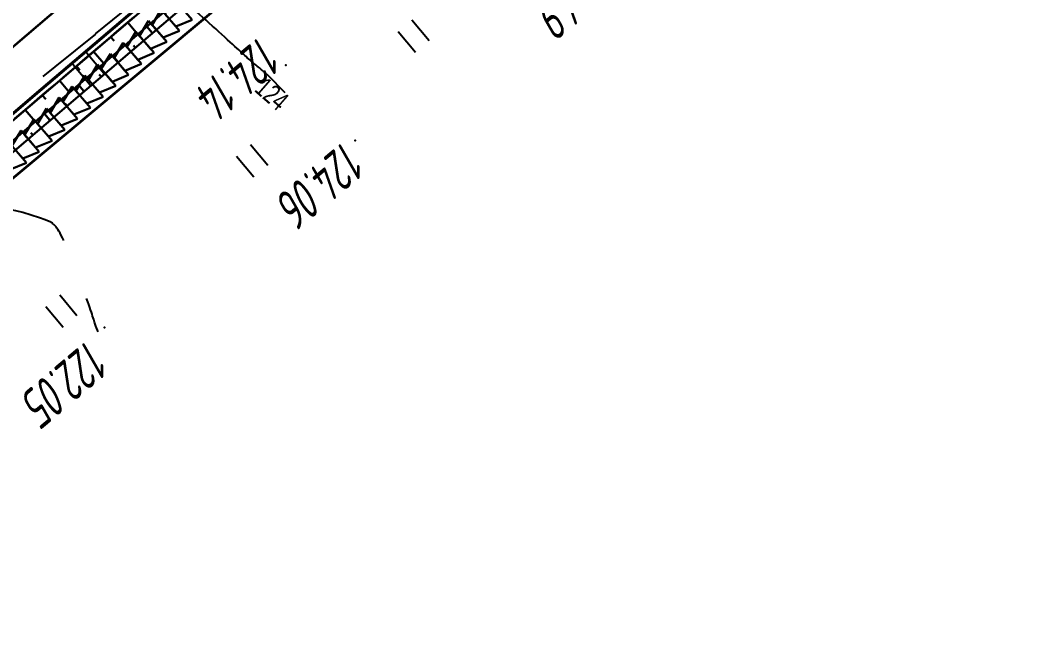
# Model space of a CAD drawing. Header units: millimetres. Extents: x -1799 to 6962, y -1020 to 4121.
# Drawn here: x 6785.8 to 6875.3, y -893.6 to -838.9 of the extents above; entities that cross this region are included whole.
import ezdxf

# ---------------------------------------------------------------- set-up
doc = ezdxf.new("R2010")
doc.units = ezdxf.units.MM
doc.linetypes.add('CONTI', pattern=[0])
for name, color, linetype, lineweight in [('10', 1, 'Continuous', 35), ('КОПИЯ_ОСЬ_13_ОТКОСЫ', 7, 'Continuous', 30), ('КОПИЯ_ОСЬ_ОТКОСЫ', 7, 'Continuous', 30), ('Огражд-перила', 1, 'ограждение2', 40), ('ОСЬ_ВЕРХ_ПОКРЫТИЯ_ГРАНИЦЫ_ПОЛОС', 7, 'Continuous', 30), ('ОСЬ_ВЕРХ_ПОКРЫТИЯ_ОСЬ', 1, 'Continuous', 30)]:
    doc.layers.add(name, color=color, linetype=linetype, lineweight=lineweight)
for name, color, linetype in [('GOR_BDEFAULT', 212, 'CONTI'), ('PI_OTDEFAULT', 172, 'CONTI'), ('PI_TTDEFAULT', 5, 'CONTI'), ('SIT_LDEFAULT', 7, 'CONTI'), ('USLZNDEFAULT', 7, 'CONTI'), ('канава', 7, 'Continuous'), ('КОПИЯ_ОСЬ_ТАНГЕНСЫ', 1, 'Continuous'), ('ОСЬ_ВЕРХ_ПОКРЫТИЯ_ТАНГЕНСЫ', 1, 'Continuous'), ('разметка', 7, 'Continuous')]:
    doc.layers.add(name, color=color, linetype=linetype)
doc.layers.get('КОПИЯ_ОСЬ_ОТКОСЫ').off()
doc.styles.add('eskd', font='spds.shx', dxfattribs={"width": 1.2, "oblique": 15})
doc.styles.add('SHRFT', font='TXT', dxfattribs={"width": 3.5})
doc.linetypes.add('ограждение2', pattern='A,0.25,-0.1,[132,ltypeshp.shx,S=0.1,R=0,X=-0.1,Y=0],-0.1,1', length=1.45)

# ---------------------------------------------------------------- blocks, each defined once
blk = doc.blocks.new('BL_2011')
at = {"color": 0}
for p, q in [((0, 0), (0, 2.4)), ((1.6, 0), (1.6, 2.4))]:
    blk.add_line(p, q, dxfattribs=at)
blk = doc.blocks.new('6')
at = {"layer": 'канава', "color": 5, "linetype": 'Continuous', "lineweight": 30}
for p, q in [((-1.5, -1.25), (-1.5, 1.25)), ((0, 0.75), (-1.5, 1.25)), ((0, 0.75), (0, -0.75)), ((0, -0.75), (-1.5, -1.25))]:
    blk.add_line(p, q, dxfattribs=at)
blk = doc.blocks.new('*U57')
at = {"layer": 'КОПИЯ_ОСЬ_13_ОТКОСЫ'}
for points in [[(241.658, -675.606), (193.135, -717.03), (162.644, -742.92)], [(208.827, -704.608), (178.393, -730.565)], [(196.13, -715.437), (195.655, -714.879)], [(194.609, -716.735), (194.45, -716.549)], [(193.087, -718.033), (192.611, -717.475)], [(191.565, -719.33), (191.407, -719.145)], [(190.044, -720.628), (189.562, -720.064)], [(188.522, -721.926), (188.361, -721.738)], [(187, -723.224), (186.513, -722.653)], [(185.478, -724.522), (185.316, -724.331)]]:
    blk.add_lwpolyline(points, dxfattribs=at)

msp = doc.modelspace()

# ---------------------------------------------------------------- linework, layer by layer
at = {"layer": '10'}
for points in [[(6665.698, -943.573), (6667.658, -946.113), (6693.418, -926.393), (6690.158, -922.253), (6716.348, -901.533), (6718.498, -904.333), (6768.788, -862.303), (6777.188, -859.553), (6869.688, -782.433), (6884.528, -761.723), (6893.698, -739.663), (6896.038, -716.233), (6894.478, -695.143), (6882.058, -646.693)], [(6690.158, -922.253), (6716.348, -901.533), (6718.498, -904.333), (6768.788, -862.303), (6777.188, -859.553), (6869.688, -782.433), (6884.528, -761.723), (6893.698, -739.663), (6896.038, -716.233)]]:
    msp.add_lwpolyline(points, dxfattribs=at)
at = {"layer": 'GOR_BDEFAULT', "color": 212, "flags": 128}
for points, elevation in [([(6809.392, -845.341), (6807.862, -843.781), (6807.792, -843.711), (6807.722, -843.651), (6807.652, -843.581), (6807.572, -843.511), (6807.482, -843.441), (6807.392, -843.361), (6807.302, -843.291), (6807.212, -843.211), (6807.112, -843.131), (6807.022, -843.051), (6806.922, -842.971), (6806.822, -842.891), (6806.722, -842.811), (6806.622, -842.731), (6806.532, -842.651), (6806.432, -842.561), (6806.332, -842.481), (6806.242, -842.401), (6806.142, -842.311), (6806.032, -842.221), (6805.922, -842.121), (6805.812, -842.021), (6805.682, -841.911), (6805.552, -841.791), (6805.412, -841.661), (6805.262, -841.511), (6805.092, -841.361), (6804.912, -841.201), (6804.712, -841.021), (6804.492, -840.821), (6804.262, -840.611), (6804.012, -840.391), (6803.752, -840.151), (6803.482, -839.901), (6803.212, -839.651), (6802.922, -839.401), (6802.642, -839.141), (6802.352, -838.881), (6802.072, -838.631), (6801.802, -838.391), (6801.532, -838.151), (6801.282, -837.921), (6801.042, -837.711), (6800.822, -837.511), (6800.612, -837.331), (6799.242, -836.291), (6799.182, -836.251), (6799.112, -836.221), (6799.042, -836.181), (6798.972, -836.141), (6798.902, -836.111), (6798.832, -836.071), (6798.752, -836.031), (6798.682, -835.991), (6798.612, -835.951), (6798.542, -835.911), (6798.472, -835.871), (6798.412, -835.831), (6798.352, -835.801), (6798.292, -835.771), (6798.242, -835.741)], 124), ([(6789.672, -858.511), (6789.562, -858.261), (6789.442, -858.041), (6789.342, -857.851), (6789.242, -857.681), (6789.152, -857.531), (6789.062, -857.401), (6788.982, -857.291), (6788.902, -857.201), (6788.832, -857.121), (6788.772, -857.061), (6788.702, -857.001), (6788.652, -856.961), (6788.592, -856.921), (6788.542, -856.891), (6788.502, -856.861), (6788.022, -856.661), (6787.492, -856.491), (6786.762, -856.241), (6786.012, -856.001), (6785.392, -855.871), (6784.642, -855.731), (6784.582, -855.711), (6784.522, -855.701), (6784.462, -855.691), (6784.402, -855.681), (6784.342, -855.671), (6784.272, -855.661), (6784.212, -855.641), (6784.142, -855.631), (6784.072, -855.621), (6784.002, -855.611), (6783.932, -855.591), (6783.852, -855.581), (6783.782, -855.561), (6783.702, -855.551), (6783.622, -855.531), (6783.532, -855.521), (6783.452, -855.501), (6783.362, -855.491), (6783.272, -855.471), (6783.182, -855.451), (6783.092, -855.431), (6782.992, -855.421), (6782.892, -855.401), (6782.792, -855.381), (6782.692, -855.361), (6782.582, -855.341), (6782.472, -855.311), (6782.352, -855.291), (6782.232, -855.271), (6782.112, -855.251), (6781.992, -855.221), (6781.862, -855.201), (6781.732, -855.171), (6781.592, -855.151), (6781.452, -855.121), (6781.312, -855.091), (6781.172, -855.061), (6781.022, -855.031), (6780.882, -855.011), (6780.732, -854.981), (6780.582, -854.951), (6780.432, -854.921), (6780.272, -854.891), (6780.122, -854.861), (6779.972, -854.821), (6779.812, -854.791), (6779.652, -854.761), (6779.502, -854.731), (6779.352, -854.701), (6779.202, -854.671), (6779.052, -854.641), (6778.902, -854.611), (6778.762, -854.581), (6778.622, -854.561), (6778.492, -854.531), (6778.362, -854.511), (6778.242, -854.481), (6778.132, -854.461), (6778.022, -854.441), (6777.922, -854.421), (6777.162, -854.331), (6776.682, -854.301), (6775.842, -854.231), (6775.772, -854.221), (6775.712, -854.211), (6775.652, -854.201), (6775.582, -854.181), (6775.522, -854.171), (6775.462, -854.161), (6775.402, -854.151), (6775.352, -854.131), (6775.292, -854.121), (6775.242, -854.111), (6775.192, -854.101), (6775.142, -854.091), (6775.102, -854.081), (6775.062, -854.071), (6775.032, -854.061)], 122), ([(6792.742, -866.641), (6792.532, -866.121), (6792.502, -866.041), (6792.472, -865.961), (6792.452, -865.871), (6792.412, -865.771), (6792.382, -865.651), (6792.342, -865.531), (6792.292, -865.391), (6792.242, -865.241), (6792.192, -865.071), (6792.132, -864.881), (6792.062, -864.681), (6791.982, -864.461), (6791.902, -864.211), (6791.812, -863.951), (6791.702, -863.661)], 122)]:
    msp.add_lwpolyline(points, dxfattribs=dict(at, elevation=elevation))
at = {"layer": 'PI_TTDEFAULT', "color": 5}
for p in [(6809.472, -842.871, 124.137), (6815.632, -849.591, 124.055), (6793.312, -866.261, 122.047)]:
    msp.add_point(p, dxfattribs=at)
at = {"layer": 'SIT_LDEFAULT', "color": 7}
for p, q in [((6792.512, -840.101), (6795.602, -837.581)), ((6788.912, -843.031), (6792.522, -840.111)), ((6787.842, -843.901), (6788.912, -843.031))]:
    msp.add_line(p, q, dxfattribs=at)
at = {"layer": 'КОПИЯ_ОСЬ_13_ОТКОСЫ'}
for points in [[(6842.2, -799.132), (6742.821, -883.868)], [(6843.085, -800.171), (6794.562, -841.595), (6764.071, -867.485)], [(6795.366, -839.065), (6796.275, -840.133)], [(6793.844, -840.363), (6794.147, -840.719)], [(6792.322, -841.66), (6793.23, -842.726)], [(6790.8, -842.958), (6791.102, -843.313)], [(6789.278, -844.256), (6790.182, -845.315)], [(6787.757, -845.553), (6788.058, -845.906)], [(6786.234, -846.851), (6787.132, -847.904)]]:
    msp.add_lwpolyline(points, dxfattribs=at)
at = {"layer": 'КОПИЯ_ОСЬ_ТАНГЕНСЫ'}
msp.add_line((6894.062, -748.341), (6669.282, -940.001), dxfattribs=at)
at = {"layer": 'Огражд-перила', "ltscale": 7}
msp.add_lwpolyline([(6686.908, -931.182), (6723.216, -900.102), (6760.217, -868.453), (6773.269, -857.304), (6787.689, -845.008), (6806.097, -829.326), (6835.273, -804.462), (6855.464, -787.269, 0.05108), (6870.491, -771.565, 0.079886), (6883.495, -747.865, 0.04301), (6887.116, -734.056, -0.532002), (6894.485, -729.742), (6894.485, -729.742)], format="xyb", dxfattribs=at)
at = {"layer": 'ОСЬ_ВЕРХ_ПОКРЫТИЯ_ГРАНИЦЫ_ПОЛОС'}
msp.add_lwpolyline([(6795.924, -838.589), (6795.165, -839.236), (6794.407, -839.883), (6793.648, -840.53), (6792.89, -841.177), (6792.131, -841.823), (6791.372, -842.47), (6790.614, -843.117), (6789.855, -843.764), (6789.096, -844.411), (6788.338, -845.058), (6787.579, -845.704), (6786.821, -846.351), (6786.062, -846.998), (6785.303, -847.645)], dxfattribs=at)
at = {"layer": 'ОСЬ_ВЕРХ_ПОКРЫТИЯ_ОСЬ'}
msp.add_lwpolyline([(6838.939, -795.342), (6697.706, -915.764)], dxfattribs=at)
at = {"layer": 'ОСЬ_ВЕРХ_ПОКРЫТИЯ_ТАНГЕНСЫ'}
msp.add_line((6894.062, -748.341), (6669.282, -940.001), dxfattribs=at)
at = {"layer": 'разметка', "lineweight": 30, "ltscale": 7}
msp.add_lwpolyline([(6882.2, -733.063, -0.102394), (6870.19, -763.183, -0.060709), (6851.454, -784.391, -0.010093), (6838.939, -795.342), (6800.892, -827.783), (6740.933, -878.907)], format="xyb", dxfattribs=at)

# ---------------------------------------------------------------- block references
at = {"layer": 'USLZNDEFAULT', "color": 7, "rotation": 40}
for p in [(6821.022, -841.751), (6792.022, -844.651), (6806.622, -852.851), (6789.622, -866.251)]:
    msp.add_blockref('BL_2011', p, dxfattribs=at)
at = {"layer": 'КОПИЯ_ОСЬ_13_ОТКОСЫ'}
msp.add_blockref('*U57', (6601.427, -124.565), dxfattribs=at)
at = {"layer": 'КОПИЯ_ОСЬ_ОТКОСЫ'}
for p, rotation in [((6799.174, -838.878), 220.8939195093261), ((6798.04, -839.86), 220.8939195093261), ((6796.907, -840.842), 220.8939195093261), ((6795.773, -841.824), 220.8939195093261), ((6794.637, -842.803), 220.6591293564835), ((6793.499, -843.781), 220.6591293564835), ((6792.361, -844.758), 220.6591293564835), ((6791.223, -845.735), 220.6591293564835), ((6790.085, -846.713), 220.6591293564835), ((6788.947, -847.69), 220.6591293564835), ((6787.809, -848.667), 220.6591293564835), ((6786.672, -849.645), 220.6591293564835), ((6785.534, -850.622), 220.6591293564835), ((6784.396, -851.599), 220.6591293564835)]:
    msp.add_blockref('6', p, dxfattribs=dict(at, rotation=rotation))

# ---------------------------------------------------------------- texts
at = {"layer": 'GOR_BDEFAULT', "color": 212, "style": 'SHRFT', "width": 0.75}
msp.add_text('124', height=1.7223, rotation=318.87898, dxfattribs=at).set_placement((6806.575, -845.146, 124))
at = {"layer": 'PI_OTDEFAULT', "color": 172, "style": 'eskd', "oblique": 10, "width": 0.8}
for s, p in [('126.49', (6837.989, -832.461)), ('124.14', (6807.252, -840.131, 0.5)), ('124.06', (6814.737, -849.49)), ('122.05', (6791.892, -867.218))]:
    msp.add_text(s, height=3.5, rotation=220, dxfattribs=at).set_placement(p)

doc.saveas('drawing.dxf')
